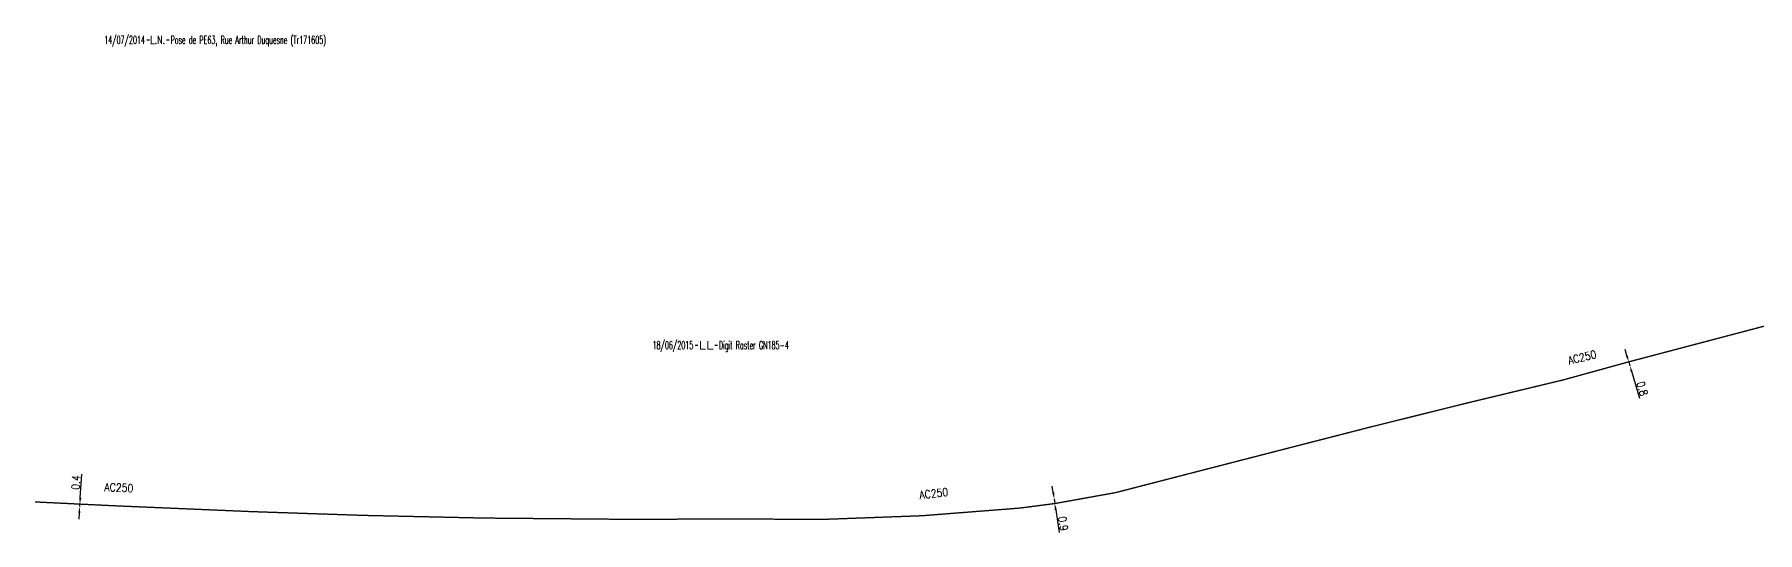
# Model space of a CAD drawing. Header units: millimetres. Extents: x 124000 to 125000, y 124670 to 125013.
# Drawn here: x 123999.9 to 124322.8, y 124670.4 to 124763.9 of the extents above; entities that cross this region are included whole.
import ezdxf
from ezdxf.enums import TextEntityAlignment as Align

# ---------------------------------------------------------------- set-up
doc = ezdxf.new("R2010")
doc.units = ezdxf.units.MM
doc.header["$PDMODE"] = 34
doc.layers.get('0').update_dxf_attribs({"linetype": 'CONTINUOUS'})
doc.layers.get('Defpoints').update_dxf_attribs({"linetype": 'CONTINUOUS'})
doc.layers.add('G_110', color=6, linetype='CONTINUOUS')
doc.layers.add('G_910', color=7, linetype='CONTINUOUS')
doc.styles.get("Standard").update_dxf_attribs({"font": 'romans.shx', "width": 0.85})
doc.linetypes.add('G_CROSS_COUNTRY', pattern='A,8,-7.08,["CROSS COUNTRY",Standard,S=1,R=0,X=-6.34,Y=-0.5],-7.08', length=22.16)
doc.dimstyles.get("Standard").update_dxf_attribs({"dimtxt": 1.5, "dimasz": 1.2, "dimexe": 0.625, "dimexo": 0.625, "dimgap": 0.25, "dimtad": 1, "dimdec": 1, "dimzin": 0, "dimdsep": 46, "dimtxsty": 'Standard', "dimcen": -0.5, "dimadec": 0, "dimazin": 0, "dimtfac": 1, "dimtdec": 1, "dimtmove": 0, "dimatfit": 3, "dimfxl": 0, "dimtolj": 1, "dimtzin": 0, "dimarcsym": 0})

# ---------------------------------------------------------------- blocks, each defined once
blk = doc.blocks.new('GIS_MODF')
at = {"color": 0, "linetype": 'Continuous', "flags": 128}
for points in [[(-2.18, -0.01), (-1.68, -0.01)], [(1.52, -0.01), (2.02, -0.01)]]:
    blk.add_lwpolyline(points, dxfattribs=at)
at = {"color": 0, "linetype": 'Continuous', "width": 0.5}
blk.add_attdef('DATE', text='', height=1.5, dxfattribs=at).set_placement((-2.5, -0.8), align=Align.RIGHT)
at = {"color": 0, "linetype": 'Continuous', "width": 1.771291}
blk.add_attdef('USER', text='', height=1.5, dxfattribs=at).set_placement((-1.51, -0.8), (1.28, -0.8), align=Align.FIT)
at = {"color": 0, "linetype": 'Continuous', "width": 0.5}
blk.add_attdef('DESC', (2.29, -0.8), '', height=1.5, dxfattribs=at)
blk = doc.blocks.new('*D32')
at = {"layer": 'Defpoints', "color": 0, "linetype": 'Continuous', "transparency": 16777216}
for p in [(124298.68, 124702.4), (124298.91, 124701.63), (124298.91, 124701.63)]:
    blk.add_point(p, dxfattribs=at)
at = {"layer": 'G_110', "color": 0, "linetype": 'Continuous', "lineweight": -2, "transparency": 16777216}
for p, q in [((124298.34, 124703.55), (124298, 124704.7)), ((124298.68, 124702.4), (124298.91, 124701.63)), ((124299.24, 124700.48), (124300.69, 124695.57))]:
    blk.add_line(p, q, dxfattribs=at)
at = {"layer": 'G_110', "color": 0, "linetype": 'Continuous', "transparency": 16777216}
for points in [[(124298.53, 124703.61), (124298.15, 124703.5), (124298.68, 124702.4)], [(124299.44, 124700.54), (124299.05, 124700.43), (124298.91, 124701.63)]]:
    blk.add_solid(points, dxfattribs=at)
at = {"layer": 'G_110', "color": 0, "linetype": 'Continuous', "transparency": 16777216, "insert": (124301.2, 124697.37), "char_height": 1.5, "attachment_point": 5, "rotation": 286.4047}
blk.add_mtext('\\A1;0.8', dxfattribs=at)
blk = doc.blocks.new('*D33')
at = {"layer": 'Defpoints', "color": 0, "linetype": 'Continuous', "transparency": 16777216}
for p in [(124008.35, 124675.27), (124008.38, 124675.7), (124008.38, 124675.7)]:
    blk.add_point(p, dxfattribs=at)
at = {"layer": 'G_110', "color": 0, "linetype": 'Continuous', "lineweight": -2, "transparency": 16777216}
for p, q in [((124008.46, 124676.9), (124008.76, 124681.32)), ((124008.27, 124674.07), (124008.19, 124672.87)), ((124008.35, 124675.27), (124008.38, 124675.7))]:
    blk.add_line(p, q, dxfattribs=at)
at = {"layer": 'G_110', "color": 0, "linetype": 'Continuous', "transparency": 16777216}
for points in [[(124008.07, 124674.08), (124008.47, 124674.06), (124008.35, 124675.27)], [(124008.26, 124676.91), (124008.66, 124676.88), (124008.38, 124675.7)]]:
    blk.add_solid(points, dxfattribs=at)
at = {"layer": 'G_110', "color": 0, "linetype": 'Continuous', "transparency": 16777216, "insert": (124007.65, 124679.77), "char_height": 1.5, "attachment_point": 5, "rotation": 86.1775}
blk.add_mtext('\\A1;0.4', dxfattribs=at)
blk = doc.blocks.new('*D34')
at = {"layer": 'Defpoints', "color": 0, "linetype": 'Continuous', "transparency": 16777216}
for p in [(124190.99, 124676.72), (124191.12, 124675.81), (124191.12, 124675.81)]:
    blk.add_point(p, dxfattribs=at)
at = {"layer": 'G_110', "color": 0, "linetype": 'Continuous', "lineweight": -2, "transparency": 16777216}
for p, q in [((124190.82, 124677.91), (124190.64, 124679.09)), ((124190.99, 124676.72), (124191.12, 124675.81)), ((124191.29, 124674.62), (124191.91, 124670.36))]:
    blk.add_line(p, q, dxfattribs=at)
at = {"layer": 'G_110', "color": 0, "linetype": 'Continuous', "transparency": 16777216}
for points in [[(124191.01, 124677.93), (124190.62, 124677.88), (124190.99, 124676.72)], [(124191.49, 124674.65), (124191.09, 124674.59), (124191.12, 124675.81)]]:
    blk.add_solid(points, dxfattribs=at)
at = {"layer": 'G_110', "color": 0, "linetype": 'Continuous', "transparency": 16777216, "insert": (124192.68, 124672.04), "char_height": 1.5, "attachment_point": 5, "rotation": 278.2343}
blk.add_mtext('\\A1;0.9', dxfattribs=at)

msp = doc.modelspace()

# ---------------------------------------------------------------- linework, layer by layer
at = {"layer": 'G_110', "linetype": 'G_CROSS_COUNTRY', "ltscale": 0.5, "const_width": 0.25, "flags": 128}
msp.add_lwpolyline([(124000, 124676.11), (124008.38, 124675.7), (124015.47, 124675.36), (124040.59, 124674.29), (124061.7, 124673.58), (124084.24, 124673.08), (124111.47, 124672.84), (124129.46, 124672.91, 0.030801), (124184.61, 124674.96), (124191.12, 124675.81), (124202.52, 124677.86), (124216.25, 124681.41), (124231.88, 124685.44), (124231.88, 124685.44), (124231.88, 124685.44, -0.005827), (124286.4, 124699.01), (124286.4, 124699.01), (124286.4, 124699.01), (124298.68, 124702.4), (124298.68, 124702.4), (124298.68, 124702.4, -0.048418), (124382.06, 124718.74), (124382.06, 124718.74, -0.029697), (124443.51, 124713.82), (124508.46, 124709.74), (124585.17, 124706.89, 0.013662), (124622.92, 124715), (124669.69, 124719.39), (124724.66, 124725.9), (124724.66, 124725.9), (124777.65, 124730.67), (124793.5, 124732.28, -0.016558), (124885.35, 124737.65), (124951.67, 124739.71), (125000, 124741.71)], format="xyb", dxfattribs=at)

# ---------------------------------------------------------------- block references
at = {"layer": 'G_910', "linetype": 'Continuous'}
ref = msp.add_blockref('GIS_MODF', (124023.09, 124762.87), dxfattribs=at)
ref.add_attrib('DATE', '14/07/2014', dxfattribs={"layer": '0', "color": 0, "linetype": 'Continuous', "height": 1.5, "width": 0.5}).set_placement((124020.59, 124762.07), align=Align.RIGHT)
ref.add_attrib('USER', 'L.N.', dxfattribs={"layer": '0', "color": 0, "linetype": 'Continuous', "height": 1.5, "width": 0.708517}).set_placement((124021.59, 124762.07), (124024.37, 124762.07), align=Align.FIT)
ref.add_attrib('DESC', 'Pose de PE63, Rue Arthur Duquesne (Tr171605)', (124025.38, 124762.07), dxfattribs={"layer": '0', "color": 0, "linetype": 'Continuous', "height": 1.5, "width": 0.5})
ref = msp.add_blockref('GIS_MODF', (124125.87, 124705.57), dxfattribs=at)
ref.add_attrib('DATE', '18/06/2015', dxfattribs={"layer": '0', "color": 0, "linetype": 'Continuous', "height": 1.5, "width": 0.5}).set_placement((124123.36, 124704.78), align=Align.RIGHT)
ref.add_attrib('USER', 'LL', dxfattribs={"layer": '0', "color": 0, "linetype": 'Continuous', "height": 1.5, "width": 1.180861}).set_placement((124124.36, 124704.78), (124127.14, 124704.78), align=Align.FIT)
ref.add_attrib('DESC', 'Digit Raster GN185-4', (124128.16, 124704.78), dxfattribs={"layer": '0', "color": 0, "linetype": 'Continuous', "height": 1.5, "width": 0.5})

# ---------------------------------------------------------------- texts
at = {"layer": 'G_110', "linetype": 'Continuous', "width": 0.85}
for rotation, p in [(13.7793, (124287.5, 124701.88)), (357.5537, (124012.97, 124678.16)), (6.2899, (124165.82, 124676.65))]:
    msp.add_text('AC250', height=1.5, rotation=rotation, dxfattribs=at).set_placement(p)

# ---------------------------------------------------------------- dimensions: what is measured, and where the dimension line sits
at = {"layer": 'G_110', "linetype": 'Continuous'}
for base, p1, p2, angle, picture, middle in [((124298.91, 124701.63), (124298.68, 124702.4), (124298.91, 124701.63), 106.4047, '*D32', (124300.24, 124697.09)), ((124008.38, 124675.7), (124008.35, 124675.27), (124008.38, 124675.7), 266.1775, '*D33', (124008.65, 124679.71)), ((124191.12, 124675.81), (124190.99, 124676.72), (124191.12, 124675.81), 98.2343, '*D34', (124191.69, 124671.9))]:
    dim = msp.add_linear_dim(base=base, p1=p1, p2=p2, angle=angle, dimstyle='Standard', dxfattribs=at)
    dim.commit()
    dim.dimension.update_dxf_attribs({"geometry": picture, "text_midpoint": middle, "dimtype": 160})

doc.saveas('drawing.dxf')
